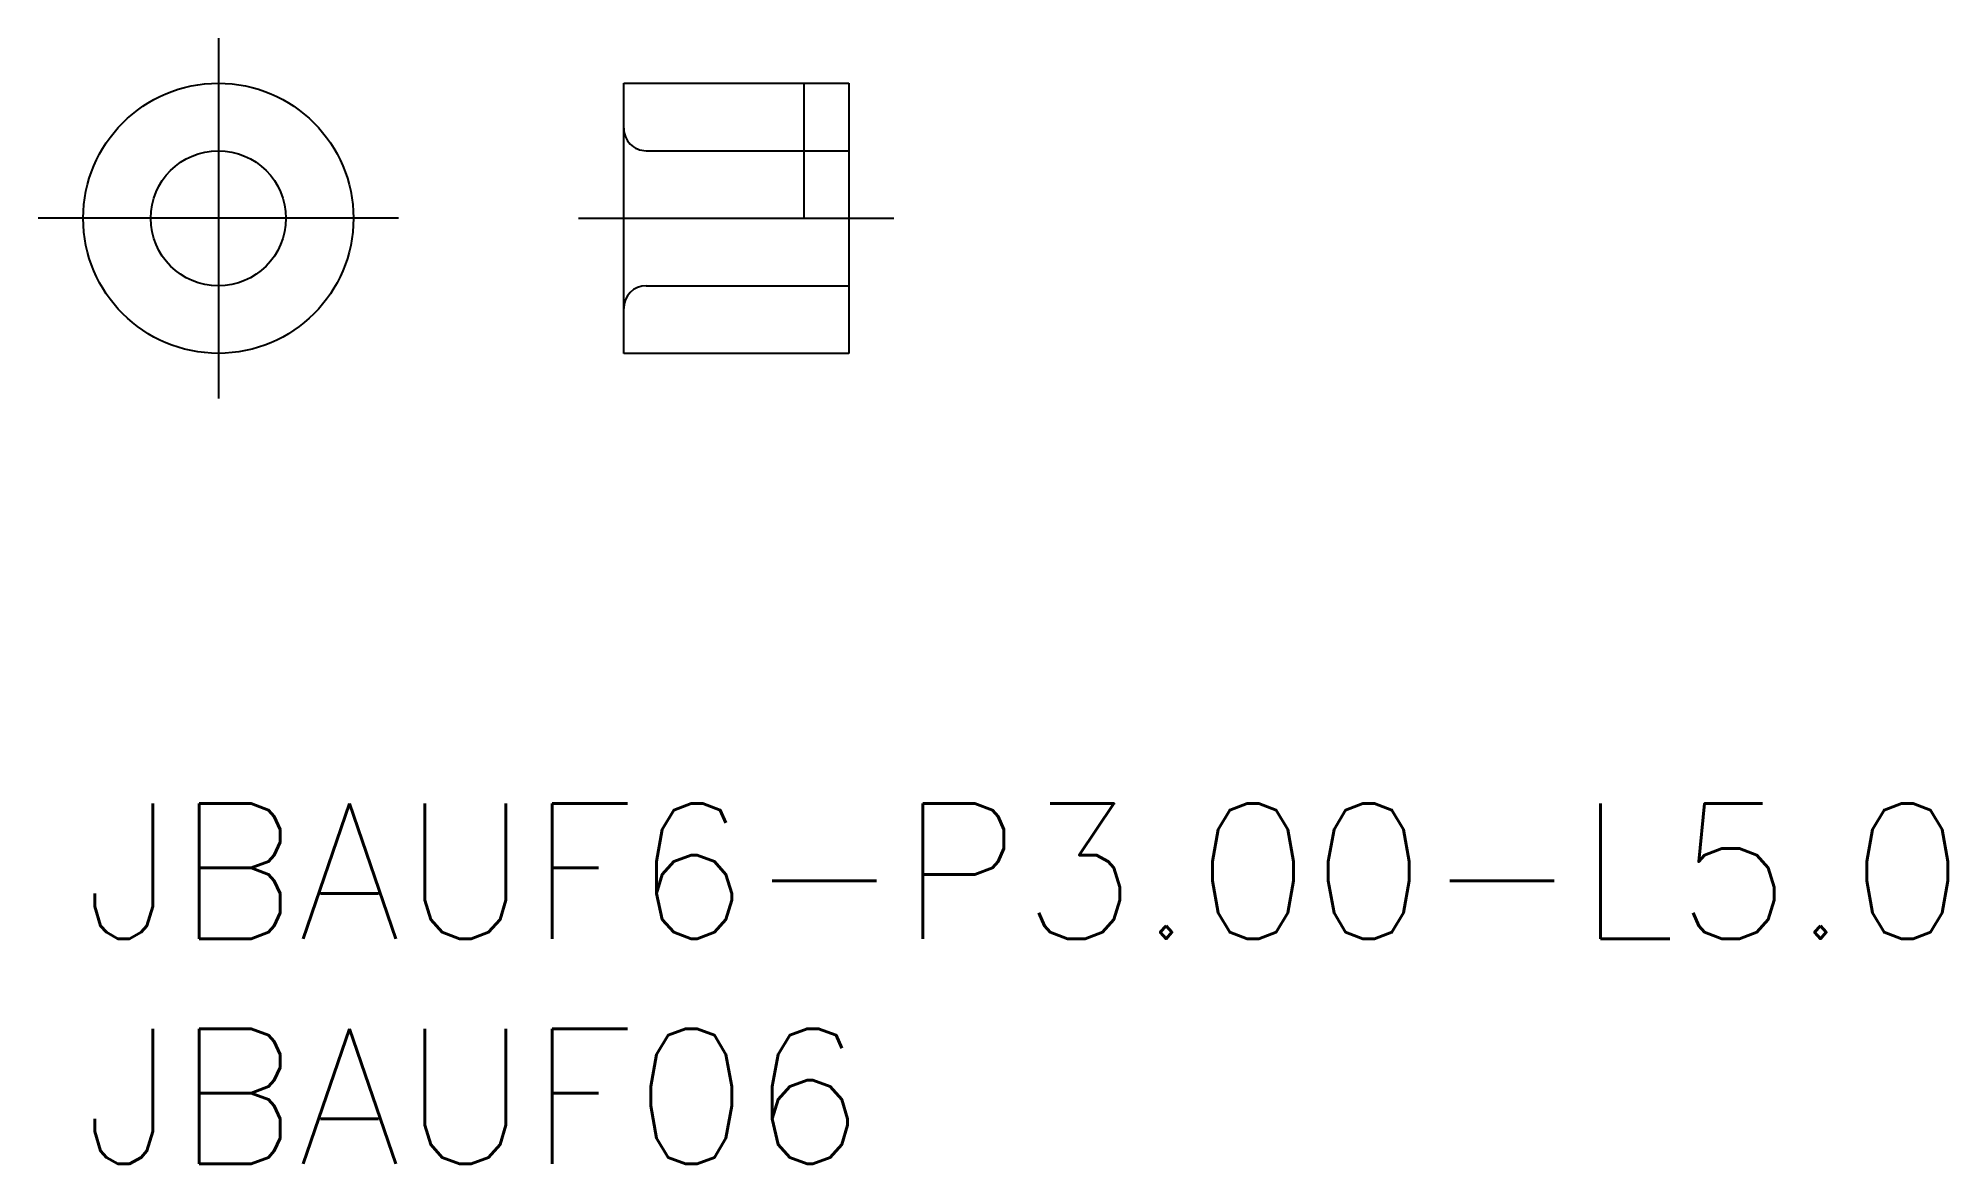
# Model space of a CAD drawing. Extents: x -1 to 41.4, y -8 to 17.
import ezdxf

# ---------------------------------------------------------------- set-up
doc = ezdxf.new("R2010")
doc.units = 0
doc.header["$LTSCALE"] = 0.5
doc.linetypes.add('CENTER', pattern=[50.8, 31.75, -6.35, 6.35, -6.35])
doc.linetypes.add('DASHED', pattern=[19.05, 12.7, -6.35])
for name, color, linetype in [('MSM_CENTER', 1, 'CENTER'), ('MSM_CONTINUOUS', 7, 'CONTINUOUS'), ('MSM_DASHED', 4, 'DASHED'), ('MSM_NARROW', 5, 'CONTINUOUS'), ('MSM_PART_NUMBER', 7, 'CONTINUOUS')]:
    doc.layers.add(name, color=color, linetype=linetype)
doc.styles.get("Standard").update_dxf_attribs({"font": 'txt.shx', "height": 1, "bigfont": 'bigfont.shx'})

# ---------------------------------------------------------------- blocks, each defined once
blk = doc.blocks.new('*U8')
at = {"layer": 'MSM_PART_NUMBER'}
blk.add_text('JBAUF6-P3.00-L5.0', height=3, dxfattribs=at).set_placement((0, -3))
blk = doc.blocks.new('*U9')
at = {"layer": 'MSM_PART_NUMBER'}
blk.add_text('JBAUF06', height=3, dxfattribs=at).set_placement((0, -8))

msp = doc.modelspace()

# ---------------------------------------------------------------- linework, layer by layer
at = {"layer": 'MSM_CENTER'}
for p, q in [((3, 17), (3, 9)), ((7, 13), (-1, 13)), ((11, 13), (18, 13))]:
    msp.add_line(p, q, dxfattribs=at)
at = {"layer": 'MSM_CONTINUOUS'}
for p, q in [((12, 10), (12, 16)), ((12, 16), (17, 16)), ((17, 16), (17, 10)), ((12.5, 11.5), (17, 11.5)), ((17, 10), (12, 10))]:
    msp.add_line(p, q, dxfattribs=at)
for radius in [3, 1.5]:
    msp.add_circle((3, 13), radius, dxfattribs=at)
msp.add_arc((12.5, 11), 0.5, 90, 180, dxfattribs=at)
at = {"layer": 'MSM_DASHED'}
msp.add_line((12.5, 14.5), (17, 14.5), dxfattribs=at)
msp.add_arc((12.5, 15), 0.5, 180, 270, dxfattribs=at)
at = {"layer": 'MSM_NARROW'}
msp.add_line((16, 16), (16, 13), dxfattribs=at)

# ---------------------------------------------------------------- block references
at = {"layer": 'MSM_CONTINUOUS'}
for name in ['*U8', '*U9']:
    msp.add_blockref(name, (0, 0), dxfattribs=at)

doc.saveas('drawing.dxf')
